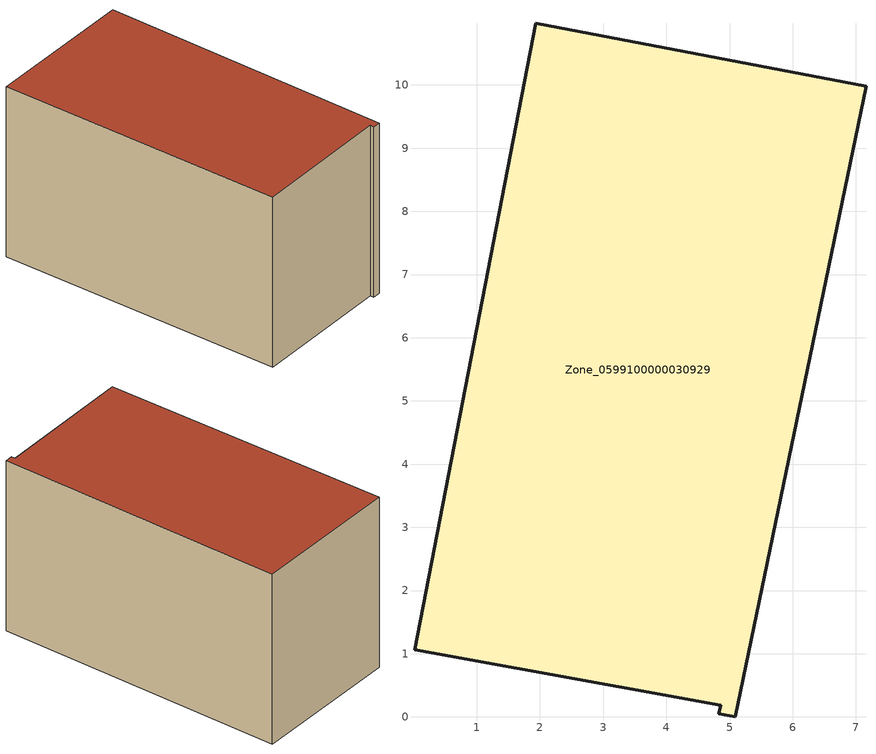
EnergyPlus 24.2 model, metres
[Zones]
Zone_0599100000030929
 floor ground (C_G): 4.86,0.19 0.01,1.06 1.93,10.98 7.16,9.98 5.09,0 4.83,0.05 z0
 wall outside (C_F): 5.09,0 7.16,9.98 1.93,10.98 0.01,1.06 4.86,0.19 4.83,0.05 5.09,0 z0:6.12
 roof outside (C_R): 0.01,1.06 4.86,0.19 4.83,0.05 5.09,0 7.16,9.98 1.93,10.98 z6.12
[BUILDING]
Pand.0599100000030929: North Axis=0; Terrain=City; Loads Convergence Tolerance Value=0.04; Temperature Convergence Tolerance Value=0.4; Solar Distribution=FullExterior; Maximum Number of Warmup Days=25; Minimum Number of Warmup Days=1
[Site:Location]
Rotterdam.The.Hague.AP_ZH_NLD Design_Conditions: Latitude=51.96; Longitude=4.45; Time Zone=1; Elevation=-4.5
[SITE:GROUNDTEMPERATURE:BUILDINGSURFACE]
18, 18, 18, 18, 18, 18, 18, 18, 18, 18, 18, 18
[MATERIAL] Thermal Absorptance=0.9; Solar Absorptance=0.7; Visible Absorptance=0.7
Name | Roughness | Thickness | Conductivity | Density | Specific Heat
G.TC.1946-1964 | MediumSmooth | 0.15 | 1 | 540 | 1210
F.TC.1946-1964 | Rough | 0.3 | 0.857143 | 1920 | 840
R.TC.1946-1964 | MediumRough | 0.2 | 0.235294 | 1500 | 1000
[CONSTRUCTION]
C_G: G.TC.1946-1964
C_F: F.TC.1946-1964
C_R: R.TC.1946-1964
[ZONE]
Zone_0599100000030929: Type=1; Multiplier=1; Ceiling Height=Autocalculate; Volume=Autocalculate; Floor Area=autocalculate; Part of Total Floor Area=Yes
[ZONEINFILTRATION:DESIGNFLOWRATE]
Infil_Zone_0599100000030929: Zone or ZoneList or Space or SpaceList=Zone_0599100000030929; Schedule=AlwaysOn; Design Flow Rate Calculation Method=Flow/Area; Flow Rate per Floor Area=0.003; Constant Term Coefficient=1; Temperature Term Coefficient=0; Velocity Term Coefficient=0; Velocity Squared Term Coefficient=0
[HVACTEMPLATE:ZONE:IDEALLOADSAIRSYSTEM]
Zone_0599100000030929: Maximum Heating Supply Air Temperature=50; Minimum Cooling Supply Air Temperature=13; Maximum Heating Supply Air Humidity Ratio=0.0156; Minimum Cooling Supply Air Humidity Ratio=0.0077; Heating Limit=NoLimit; Cooling Limit=NoLimit; Dehumidification Control Type=ConstantSensibleHeatRatio; Cooling Sensible Heat Ratio=0.7; Dehumidification Setpoint=60; Humidification Control Type=None; Humidification Setpoint=30; Outdoor Air Method=None; Outdoor Air Flow Rate per Person=0.00944; Outdoor Air Flow Rate per Zone Floor Area=0; Outdoor Air Flow Rate per Zone=0; Demand Controlled Ventilation Type=None; Outdoor Air Economizer Type=NoEconomizer; Heat Recovery Type=None; Sensible Heat Recovery Effectiveness=0.7; Latent Heat Recovery Effectiveness=0.65
[ZONECONTROL:THERMOSTAT]
ThermostatControl_Zone_0599100000030929: Zone or ZoneList=Zone_0599100000030929; Control Type Schedule=DualSetpointControlType; Control 1=Thermostat_Zone_0599100000030929; Temperature Difference Between Cutout And Setpoint=0
[THERMOSTATSETPOINT:DUALSETPOINT]
Thermostat_Zone_0599100000030929: Heating Setpoint Temperature Schedule=HeatingSetpoint_Zone_0599100000030929; Cooling Setpoint Temperature Schedule=CoolingSetpoint_Zone_0599100000030929
[SCHEDULE:COMPACT]
HeatingSetpoint_Zone_0599100000030929: Through: 12/31, For: AllDays, Until: 24:00, 21
CoolingSetpoint_Zone_0599100000030929: Through: 12/31, For: AllDays, Until: 24:00, 24
DualSetpointControlType: Through: 12/31, For: AllDays, Until: 24:00, 4
AlwaysOn: Through: 12/31, For: AllDays, Until: 24:00, 1
